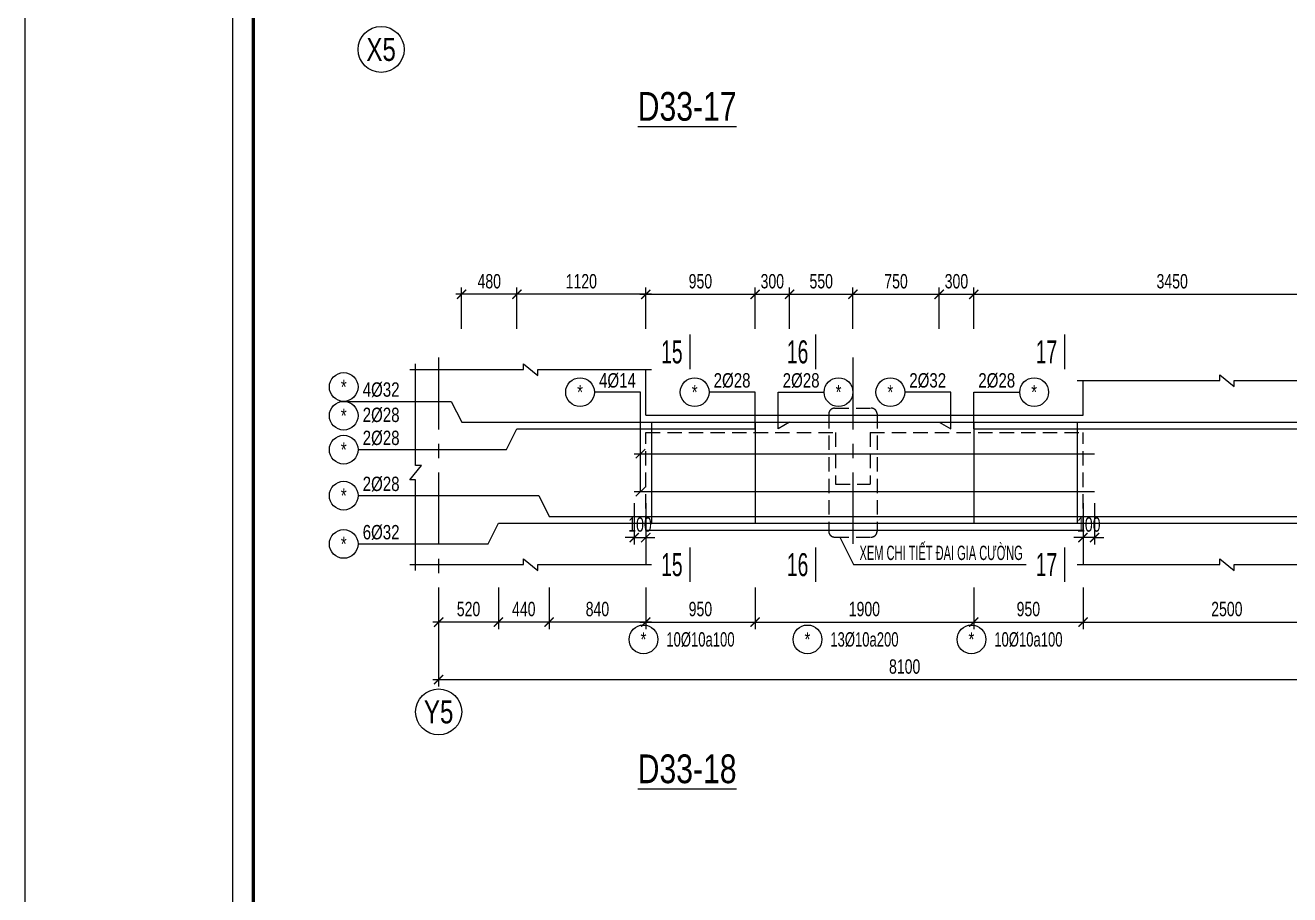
# Model space of a CAD drawing. Header units: millimetres. Extents: x -25284 to 100333, y 0 to 76881.
# Drawn here: x 0 to 10988, y 17869 to 25428 of the extents above; entities that cross this region are included whole.
import ezdxf
from ezdxf.enums import TextEntityAlignment as Align

# ---------------------------------------------------------------- set-up
doc = ezdxf.new("R2010")
doc.units = ezdxf.units.MM
doc.header["$LTSCALE"] = 500
doc.header["$MEASUREMENT"] = 0
doc.linetypes.add('CENTER', pattern=[2, 1.25, -0.25, 0.25, -0.25])
doc.linetypes.add('HIDDEN', pattern=[0.375, 0.25, -0.125])
for name, color, linetype in [('CDC-KHUNGTEN', 7, 'Continuous'), ('KCS_AXIS', 5, 'CENTER'), ('KCS_AXIS_SUB', 5, 'CENTER'), ('KCS_BORDER', 3, 'Continuous'), ('KCS_CHI', 1, 'Continuous'), ('KCS_DIM', 1, 'Continuous'), ('KCS_HIDDEN', 8, 'HIDDEN'), ('KCS_STEEL', 4, 'Continuous'), ('KCS_TEXT', 2, 'Continuous'), ('KCS_TEXT_TCK', 3, 'Continuous'), ('KCS_TEXT_TK', 2, 'Continuous'), ('KCS_TEXT_TMC', 4, 'Continuous')]:
    doc.layers.add(name, color=color, linetype=linetype)
doc.styles.add('KCS_BIGTEXT', font='arial.ttf', dxfattribs={"width": 0.75})
doc.styles.add('KCS_SMTEXT', font='arial.ttf', dxfattribs={"width": 0.7})
doc.dimstyles.new('KCS_DIM50', dxfattribs={"dimscale": 50, "dimtxt": 2.5, "dimasz": 1.6, "dimexe": 1.2, "dimexo": 0, "dimgap": 1, "dimtad": 1, "dimdec": 0, "dimzin": 0, "dimdsep": 46, "dimtxsty": 'KCS_SMTEXT', "dimblk": 'ARCHTICK', "dimcen": 0, "dimdle": 1, "dimclrd": 256, "dimclre": 256, "dimclrt": 2, "dimadec": 0, "dimazin": 0, "dimtfac": 1, "dimtdec": 0, "dimtix": 1, "dimtmove": 2, "dimatfit": 3, "dimfxl": 1, "dimtolj": 1, "dimtzin": 0, "dimarcsym": 0})

# ---------------------------------------------------------------- blocks, each defined once
blk = doc.blocks.new('_ArchTick')
at = {"color": 0, "linetype": 'ByBlock', "const_width": 0.15}
blk.add_lwpolyline([(-0.5, -0.5), (0.5, 0.5)], dxfattribs=at)
blk = doc.blocks.new('*D465')
at = {"layer": 'Defpoints', "color": 0, "transparency": 16777216}
for p in [(3592, 20539), (11692, 20539), (11692, 19739)]:
    blk.add_point(p, dxfattribs=at)
at = {"layer": 'KCS_DIM', "lineweight": -2, "transparency": 16777216}
for p, q in [((3592, 20539), (3592, 19679)), ((11692, 20539), (11692, 19679)), ((3542, 19739), (11742, 19739))]:
    blk.add_line(p, q, dxfattribs=at)
at = {"layer": 'KCS_DIM', "lineweight": -2, "transparency": 16777216, "xscale": 80, "yscale": 80, "zscale": 80, "rotation": 180}
blk.add_blockref('_ArchTick', (3592, 19739), dxfattribs=at)
at = {"layer": 'KCS_DIM', "lineweight": -2, "transparency": 16777216, "xscale": 80, "yscale": 80, "zscale": 80}
blk.add_blockref('_ArchTick', (11692, 19739), dxfattribs=at)
at = {"layer": 'KCS_DIM', "color": 2, "transparency": 16777216, "insert": (7642, 19852), "char_height": 125, "attachment_point": 5, "style": 'KCS_SMTEXT'}
blk.add_mtext('\\A1;8100', dxfattribs=at)
blk = doc.blocks.new('*D467')
at = {"layer": 'Defpoints', "color": 0, "transparency": 16777216}
for p in [(9192, 20539), (11692, 20539), (11692, 20239)]:
    blk.add_point(p, dxfattribs=at)
at = {"layer": 'KCS_DIM', "lineweight": -2, "transparency": 16777216}
for p, q in [((9192, 20539), (9192, 20179)), ((11692, 20539), (11692, 20179)), ((9142, 20239), (11742, 20239))]:
    blk.add_line(p, q, dxfattribs=at)
at = {"layer": 'KCS_DIM', "lineweight": -2, "transparency": 16777216, "xscale": 80, "yscale": 80, "zscale": 80, "rotation": 180}
blk.add_blockref('_ArchTick', (9192, 20239), dxfattribs=at)
at = {"layer": 'KCS_DIM', "lineweight": -2, "transparency": 16777216, "xscale": 80, "yscale": 80, "zscale": 80}
blk.add_blockref('_ArchTick', (11692, 20239), dxfattribs=at)
at = {"layer": 'KCS_DIM', "color": 2, "transparency": 16777216, "insert": (10442, 20352), "char_height": 125, "attachment_point": 5, "style": 'KCS_SMTEXT'}
blk.add_mtext('\\A1;2500', dxfattribs=at)
blk = doc.blocks.new('*D468')
at = {"layer": 'Defpoints', "color": 0, "transparency": 16777216}
for p in [(5292, 21274), (5392, 21274), (5392, 20974)]:
    blk.add_point(p, dxfattribs=at)
at = {"layer": 'KCS_DIM', "lineweight": -2, "transparency": 16777216}
for p, q in [((5292, 21274), (5292, 20914)), ((5392, 21274), (5392, 20914)), ((5292, 20974), (5212, 20974)), ((5292, 20974), (5392, 20974)), ((5392, 20974), (5472, 20974))]:
    blk.add_line(p, q, dxfattribs=at)
at = {"layer": 'KCS_DIM', "lineweight": -2, "transparency": 16777216, "xscale": 80, "yscale": 80, "zscale": 80}
blk.add_blockref('_ArchTick', (5292, 20974), dxfattribs=at)
at = {"layer": 'KCS_DIM', "lineweight": -2, "transparency": 16777216, "xscale": 80, "yscale": 80, "zscale": 80, "rotation": 180}
blk.add_blockref('_ArchTick', (5392, 20974), dxfattribs=at)
at = {"layer": 'KCS_DIM', "color": 2, "transparency": 16777216, "insert": (5342, 21087), "char_height": 125, "attachment_point": 5, "style": 'KCS_SMTEXT'}
blk.add_mtext('\\A1;100', dxfattribs=at)
blk = doc.blocks.new('*D469')
at = {"layer": 'Defpoints', "color": 0, "transparency": 16777216}
for p in [(9192, 21274), (9292, 21274), (9192, 20974)]:
    blk.add_point(p, dxfattribs=at)
at = {"layer": 'KCS_DIM', "lineweight": -2, "transparency": 16777216}
for p, q in [((9192, 21274), (9192, 20914)), ((9292, 21274), (9292, 20914)), ((9192, 20974), (9112, 20974)), ((9292, 20974), (9192, 20974)), ((9292, 20974), (9372, 20974))]:
    blk.add_line(p, q, dxfattribs=at)
at = {"layer": 'KCS_DIM', "lineweight": -2, "transparency": 16777216, "xscale": 80, "yscale": 80, "zscale": 80}
blk.add_blockref('_ArchTick', (9192, 20974), dxfattribs=at)
at = {"layer": 'KCS_DIM', "lineweight": -2, "transparency": 16777216, "xscale": 80, "yscale": 80, "zscale": 80, "rotation": 180}
blk.add_blockref('_ArchTick', (9292, 20974), dxfattribs=at)
at = {"layer": 'KCS_DIM', "color": 2, "transparency": 16777216, "insert": (9242, 21087), "char_height": 125, "attachment_point": 5, "style": 'KCS_SMTEXT'}
blk.add_mtext('\\A1;100', dxfattribs=at)
blk = doc.blocks.new('*D472')
at = {"layer": 'Defpoints', "color": 0, "transparency": 16777216}
for p in [(6342, 23089), (5392, 22789), (6342, 22789)]:
    blk.add_point(p, dxfattribs=at)
at = {"layer": 'KCS_DIM', "lineweight": -2, "transparency": 16777216}
for p, q in [((5342, 23089), (6392, 23089)), ((5392, 22789), (5392, 23149)), ((6342, 22789), (6342, 23149))]:
    blk.add_line(p, q, dxfattribs=at)
at = {"layer": 'KCS_DIM', "lineweight": -2, "transparency": 16777216, "xscale": 80, "yscale": 80, "zscale": 80, "rotation": 180}
blk.add_blockref('_ArchTick', (5392, 23089), dxfattribs=at)
at = {"layer": 'KCS_DIM', "lineweight": -2, "transparency": 16777216, "xscale": 80, "yscale": 80, "zscale": 80}
blk.add_blockref('_ArchTick', (6342, 23089), dxfattribs=at)
at = {"layer": 'KCS_DIM', "color": 2, "transparency": 16777216, "insert": (5867, 23202), "char_height": 125, "attachment_point": 5, "style": 'KCS_SMTEXT'}
blk.add_mtext('\\A1;950', dxfattribs=at)
blk = doc.blocks.new('*D473')
at = {"layer": 'Defpoints', "color": 0, "transparency": 16777216}
for p in [(6642, 23089), (6342, 22789), (6642, 22789)]:
    blk.add_point(p, dxfattribs=at)
at = {"layer": 'KCS_DIM', "lineweight": -2, "transparency": 16777216}
for p, q in [((6292, 23089), (6692, 23089)), ((6342, 22789), (6342, 23149)), ((6642, 22789), (6642, 23149))]:
    blk.add_line(p, q, dxfattribs=at)
at = {"layer": 'KCS_DIM', "lineweight": -2, "transparency": 16777216, "xscale": 80, "yscale": 80, "zscale": 80, "rotation": 180}
blk.add_blockref('_ArchTick', (6342, 23089), dxfattribs=at)
at = {"layer": 'KCS_DIM', "lineweight": -2, "transparency": 16777216, "xscale": 80, "yscale": 80, "zscale": 80}
blk.add_blockref('_ArchTick', (6642, 23089), dxfattribs=at)
at = {"layer": 'KCS_DIM', "color": 2, "transparency": 16777216, "insert": (6492, 23202), "char_height": 125, "attachment_point": 5, "style": 'KCS_SMTEXT'}
blk.add_mtext('\\A1;300', dxfattribs=at)
blk = doc.blocks.new('*D474')
at = {"layer": 'Defpoints', "color": 0, "transparency": 16777216}
for p in [(7192, 23089), (6642, 22789), (7192, 22789)]:
    blk.add_point(p, dxfattribs=at)
at = {"layer": 'KCS_DIM', "lineweight": -2, "transparency": 16777216}
for p, q in [((6592, 23089), (7242, 23089)), ((6642, 22789), (6642, 23149)), ((7192, 22789), (7192, 23149))]:
    blk.add_line(p, q, dxfattribs=at)
at = {"layer": 'KCS_DIM', "lineweight": -2, "transparency": 16777216, "xscale": 80, "yscale": 80, "zscale": 80, "rotation": 180}
blk.add_blockref('_ArchTick', (6642, 23089), dxfattribs=at)
at = {"layer": 'KCS_DIM', "lineweight": -2, "transparency": 16777216, "xscale": 80, "yscale": 80, "zscale": 80}
blk.add_blockref('_ArchTick', (7192, 23089), dxfattribs=at)
at = {"layer": 'KCS_DIM', "color": 2, "transparency": 16777216, "insert": (6917, 23202), "char_height": 125, "attachment_point": 5, "style": 'KCS_SMTEXT'}
blk.add_mtext('\\A1;550', dxfattribs=at)
blk = doc.blocks.new('*D475')
at = {"layer": 'Defpoints', "color": 0, "transparency": 16777216}
for p in [(7942, 23089), (7192, 22789), (7942, 22789)]:
    blk.add_point(p, dxfattribs=at)
at = {"layer": 'KCS_DIM', "lineweight": -2, "transparency": 16777216}
for p, q in [((7142, 23089), (7992, 23089)), ((7192, 22789), (7192, 23149)), ((7942, 22789), (7942, 23149))]:
    blk.add_line(p, q, dxfattribs=at)
at = {"layer": 'KCS_DIM', "lineweight": -2, "transparency": 16777216, "xscale": 80, "yscale": 80, "zscale": 80, "rotation": 180}
blk.add_blockref('_ArchTick', (7192, 23089), dxfattribs=at)
at = {"layer": 'KCS_DIM', "lineweight": -2, "transparency": 16777216, "xscale": 80, "yscale": 80, "zscale": 80}
blk.add_blockref('_ArchTick', (7942, 23089), dxfattribs=at)
at = {"layer": 'KCS_DIM', "color": 2, "transparency": 16777216, "insert": (7567, 23202), "char_height": 125, "attachment_point": 5, "style": 'KCS_SMTEXT'}
blk.add_mtext('\\A1;750', dxfattribs=at)
blk = doc.blocks.new('*D476')
at = {"layer": 'Defpoints', "color": 0, "transparency": 16777216}
for p in [(8242, 23089), (7942, 22789), (8242, 22789)]:
    blk.add_point(p, dxfattribs=at)
at = {"layer": 'KCS_DIM', "lineweight": -2, "transparency": 16777216}
for p, q in [((7892, 23089), (8292, 23089)), ((7942, 22789), (7942, 23149)), ((8242, 22789), (8242, 23149))]:
    blk.add_line(p, q, dxfattribs=at)
at = {"layer": 'KCS_DIM', "lineweight": -2, "transparency": 16777216, "xscale": 80, "yscale": 80, "zscale": 80, "rotation": 180}
blk.add_blockref('_ArchTick', (7942, 23089), dxfattribs=at)
at = {"layer": 'KCS_DIM', "lineweight": -2, "transparency": 16777216, "xscale": 80, "yscale": 80, "zscale": 80}
blk.add_blockref('_ArchTick', (8242, 23089), dxfattribs=at)
at = {"layer": 'KCS_DIM', "color": 2, "transparency": 16777216, "insert": (8092, 23202), "char_height": 125, "attachment_point": 5, "style": 'KCS_SMTEXT'}
blk.add_mtext('\\A1;300', dxfattribs=at)
blk = doc.blocks.new('*D477')
at = {"layer": 'Defpoints', "color": 0, "transparency": 16777216}
for p in [(11692, 23089), (8242, 22789), (11692, 22789)]:
    blk.add_point(p, dxfattribs=at)
at = {"layer": 'KCS_DIM', "lineweight": -2, "transparency": 16777216}
for p, q in [((8192, 23089), (11742, 23089)), ((8242, 22789), (8242, 23149)), ((11692, 22789), (11692, 23149))]:
    blk.add_line(p, q, dxfattribs=at)
at = {"layer": 'KCS_DIM', "lineweight": -2, "transparency": 16777216, "xscale": 80, "yscale": 80, "zscale": 80, "rotation": 180}
blk.add_blockref('_ArchTick', (8242, 23089), dxfattribs=at)
at = {"layer": 'KCS_DIM', "lineweight": -2, "transparency": 16777216, "xscale": 80, "yscale": 80, "zscale": 80}
blk.add_blockref('_ArchTick', (11692, 23089), dxfattribs=at)
at = {"layer": 'KCS_DIM', "color": 2, "transparency": 16777216, "insert": (9967, 23202), "char_height": 125, "attachment_point": 5, "style": 'KCS_SMTEXT'}
blk.add_mtext('\\A1;3450', dxfattribs=at)
blk = doc.blocks.new('*D484')
at = {"layer": 'Defpoints', "color": 0, "transparency": 16777216}
for p in [(5392, 20539), (6342, 20539), (6342, 20239)]:
    blk.add_point(p, dxfattribs=at)
at = {"layer": 'KCS_DIM', "lineweight": -2, "transparency": 16777216}
for p, q in [((5392, 20539), (5392, 20179)), ((6342, 20539), (6342, 20179)), ((5342, 20239), (6392, 20239))]:
    blk.add_line(p, q, dxfattribs=at)
at = {"layer": 'KCS_DIM', "lineweight": -2, "transparency": 16777216, "xscale": 80, "yscale": 80, "zscale": 80, "rotation": 180}
blk.add_blockref('_ArchTick', (5392, 20239), dxfattribs=at)
at = {"layer": 'KCS_DIM', "lineweight": -2, "transparency": 16777216, "xscale": 80, "yscale": 80, "zscale": 80}
blk.add_blockref('_ArchTick', (6342, 20239), dxfattribs=at)
at = {"layer": 'KCS_DIM', "color": 2, "transparency": 16777216, "insert": (5867, 20352), "char_height": 125, "attachment_point": 5, "style": 'KCS_SMTEXT'}
blk.add_mtext('\\A1;950', dxfattribs=at)
blk = doc.blocks.new('*D485')
at = {"layer": 'Defpoints', "color": 0, "transparency": 16777216}
for p in [(6342, 20539), (8242, 20539), (8242, 20239)]:
    blk.add_point(p, dxfattribs=at)
at = {"layer": 'KCS_DIM', "lineweight": -2, "transparency": 16777216}
for p, q in [((6342, 20539), (6342, 20179)), ((8242, 20539), (8242, 20179)), ((6292, 20239), (8292, 20239))]:
    blk.add_line(p, q, dxfattribs=at)
at = {"layer": 'KCS_DIM', "lineweight": -2, "transparency": 16777216, "xscale": 80, "yscale": 80, "zscale": 80, "rotation": 180}
blk.add_blockref('_ArchTick', (6342, 20239), dxfattribs=at)
at = {"layer": 'KCS_DIM', "lineweight": -2, "transparency": 16777216, "xscale": 80, "yscale": 80, "zscale": 80}
blk.add_blockref('_ArchTick', (8242, 20239), dxfattribs=at)
at = {"layer": 'KCS_DIM', "color": 2, "transparency": 16777216, "insert": (7292, 20352), "char_height": 125, "attachment_point": 5, "style": 'KCS_SMTEXT'}
blk.add_mtext('\\A1;1900', dxfattribs=at)
blk = doc.blocks.new('*D486')
at = {"layer": 'Defpoints', "color": 0, "transparency": 16777216}
for p in [(8242, 20539), (9192, 20539), (9192, 20239)]:
    blk.add_point(p, dxfattribs=at)
at = {"layer": 'KCS_DIM', "lineweight": -2, "transparency": 16777216}
for p, q in [((8242, 20539), (8242, 20179)), ((9192, 20539), (9192, 20179)), ((8192, 20239), (9242, 20239))]:
    blk.add_line(p, q, dxfattribs=at)
at = {"layer": 'KCS_DIM', "lineweight": -2, "transparency": 16777216, "xscale": 80, "yscale": 80, "zscale": 80, "rotation": 180}
blk.add_blockref('_ArchTick', (8242, 20239), dxfattribs=at)
at = {"layer": 'KCS_DIM', "lineweight": -2, "transparency": 16777216, "xscale": 80, "yscale": 80, "zscale": 80}
blk.add_blockref('_ArchTick', (9192, 20239), dxfattribs=at)
at = {"layer": 'KCS_DIM', "color": 2, "transparency": 16777216, "insert": (8717, 20352), "char_height": 125, "attachment_point": 5, "style": 'KCS_SMTEXT'}
blk.add_mtext('\\A1;950', dxfattribs=at)
blk = doc.blocks.new('*D646')
at = {"layer": 'Defpoints', "color": 0, "transparency": 16777216}
for p in [(4552, 20539), (5392, 20539), (4552, 20239)]:
    blk.add_point(p, dxfattribs=at)
at = {"layer": 'KCS_DIM', "lineweight": -2, "transparency": 16777216}
for p, q in [((4552, 20539), (4552, 20179)), ((5392, 20539), (5392, 20179)), ((5442, 20239), (4502, 20239))]:
    blk.add_line(p, q, dxfattribs=at)
at = {"layer": 'KCS_DIM', "lineweight": -2, "transparency": 16777216, "xscale": 80, "yscale": 80, "zscale": 80, "rotation": 180}
blk.add_blockref('_ArchTick', (4552, 20239), dxfattribs=at)
at = {"layer": 'KCS_DIM', "lineweight": -2, "transparency": 16777216, "xscale": 80, "yscale": 80, "zscale": 80}
blk.add_blockref('_ArchTick', (5392, 20239), dxfattribs=at)
at = {"layer": 'KCS_DIM', "color": 2, "transparency": 16777216, "insert": (4972, 20352), "char_height": 125, "attachment_point": 5, "style": 'KCS_SMTEXT'}
blk.add_mtext('\\A1;840', dxfattribs=at)
blk = doc.blocks.new('*D647')
at = {"layer": 'Defpoints', "color": 0, "transparency": 16777216}
for p in [(4112, 20539), (4552, 20539), (4112, 20239)]:
    blk.add_point(p, dxfattribs=at)
at = {"layer": 'KCS_DIM', "lineweight": -2, "transparency": 16777216}
for p, q in [((4112, 20539), (4112, 20179)), ((4552, 20539), (4552, 20179)), ((4602, 20239), (4062, 20239))]:
    blk.add_line(p, q, dxfattribs=at)
at = {"layer": 'KCS_DIM', "lineweight": -2, "transparency": 16777216, "xscale": 80, "yscale": 80, "zscale": 80, "rotation": 180}
blk.add_blockref('_ArchTick', (4112, 20239), dxfattribs=at)
at = {"layer": 'KCS_DIM', "lineweight": -2, "transparency": 16777216, "xscale": 80, "yscale": 80, "zscale": 80}
blk.add_blockref('_ArchTick', (4552, 20239), dxfattribs=at)
at = {"layer": 'KCS_DIM', "color": 2, "transparency": 16777216, "insert": (4332, 20352), "char_height": 125, "attachment_point": 5, "style": 'KCS_SMTEXT'}
blk.add_mtext('\\A1;440', dxfattribs=at)
blk = doc.blocks.new('*D648')
at = {"layer": 'Defpoints', "color": 0, "transparency": 16777216}
for p in [(3592, 20539), (4112, 20539), (3592, 20239)]:
    blk.add_point(p, dxfattribs=at)
at = {"layer": 'KCS_DIM', "lineweight": -2, "transparency": 16777216}
for p, q in [((3592, 20539), (3592, 20179)), ((4112, 20539), (4112, 20179)), ((4162, 20239), (3542, 20239))]:
    blk.add_line(p, q, dxfattribs=at)
at = {"layer": 'KCS_DIM', "lineweight": -2, "transparency": 16777216, "xscale": 80, "yscale": 80, "zscale": 80, "rotation": 180}
blk.add_blockref('_ArchTick', (3592, 20239), dxfattribs=at)
at = {"layer": 'KCS_DIM', "lineweight": -2, "transparency": 16777216, "xscale": 80, "yscale": 80, "zscale": 80}
blk.add_blockref('_ArchTick', (4112, 20239), dxfattribs=at)
at = {"layer": 'KCS_DIM', "color": 2, "transparency": 16777216, "insert": (3852, 20352), "char_height": 125, "attachment_point": 5, "style": 'KCS_SMTEXT'}
blk.add_mtext('\\A1;520', dxfattribs=at)
blk = doc.blocks.new('*D649')
at = {"layer": 'Defpoints', "color": 0, "transparency": 16777216}
for p in [(4272, 23089), (4272, 22789), (5392, 22789)]:
    blk.add_point(p, dxfattribs=at)
at = {"layer": 'KCS_DIM', "lineweight": -2, "transparency": 16777216}
for p, q in [((5442, 23089), (4222, 23089)), ((4272, 22789), (4272, 23149)), ((5392, 22789), (5392, 23149))]:
    blk.add_line(p, q, dxfattribs=at)
at = {"layer": 'KCS_DIM', "lineweight": -2, "transparency": 16777216, "xscale": 80, "yscale": 80, "zscale": 80, "rotation": 180}
blk.add_blockref('_ArchTick', (4272, 23089), dxfattribs=at)
at = {"layer": 'KCS_DIM', "lineweight": -2, "transparency": 16777216, "xscale": 80, "yscale": 80, "zscale": 80}
blk.add_blockref('_ArchTick', (5392, 23089), dxfattribs=at)
at = {"layer": 'KCS_DIM', "color": 2, "transparency": 16777216, "insert": (4832, 23202), "char_height": 125, "attachment_point": 5, "style": 'KCS_SMTEXT'}
blk.add_mtext('\\A1;1120', dxfattribs=at)
blk = doc.blocks.new('*D650')
at = {"layer": 'Defpoints', "color": 0, "transparency": 16777216}
for p in [(3792, 23089), (3792, 22789), (4272, 22789)]:
    blk.add_point(p, dxfattribs=at)
at = {"layer": 'KCS_DIM', "lineweight": -2, "transparency": 16777216}
for p, q in [((4322, 23089), (3742, 23089)), ((3792, 22789), (3792, 23149)), ((4272, 22789), (4272, 23149))]:
    blk.add_line(p, q, dxfattribs=at)
at = {"layer": 'KCS_DIM', "lineweight": -2, "transparency": 16777216, "xscale": 80, "yscale": 80, "zscale": 80, "rotation": 180}
blk.add_blockref('_ArchTick', (3792, 23089), dxfattribs=at)
at = {"layer": 'KCS_DIM', "lineweight": -2, "transparency": 16777216, "xscale": 80, "yscale": 80, "zscale": 80}
blk.add_blockref('_ArchTick', (4272, 23089), dxfattribs=at)
at = {"layer": 'KCS_DIM', "color": 2, "transparency": 16777216, "insert": (4032, 23202), "char_height": 125, "attachment_point": 5, "style": 'KCS_SMTEXT'}
blk.add_mtext('\\A1;480', dxfattribs=at)
blk = doc.blocks.new('Khung tên chuẩn')
at = {"layer": 'CDC-KHUNGTEN', "color": 8}
blk.add_lwpolyline([(75096, 1100), (83000, 1100), (83000, 58300), (3000, 58300), (3000, 1100), (75096, 1100)], dxfattribs=at)
at = {"layer": 'CDC-KHUNGTEN', "color": 255, "lineweight": 60}
blk.add_lwpolyline([(74900, 1400), (74900, 58000), (3300, 58000), (3300, 1400), (74900, 1400)], close=True, dxfattribs=at)
at = {"layer": 'Defpoints', "color": 1, "ltscale": 0.2}
blk.add_lwpolyline([(0, 0), (0, 59400), (84100, 59400), (84100, 0), (0, 0)], close=True, dxfattribs=at)

msp = doc.modelspace()

# ---------------------------------------------------------------- linework, layer by layer
at = {"layer": 'KCS_AXIS'}
msp.add_line((3592.3, 22538.6), (3592.3, 20538.6), dxfattribs=at)
at = {"layer": 'KCS_AXIS_SUB'}
msp.add_line((7192.3, 22538.6), (7192.3, 20918.6), dxfattribs=at)
at = {"layer": 'KCS_BORDER'}
for p, q in [((5392.3, 22038.6), (5392.3, 22434.6)), ((9192.3, 22038.6), (9192.3, 22338.6)), ((5392.3, 22038.6), (9192.3, 22038.6)), ((5392.3, 21038.6), (9192.3, 21038.6)), ((5392.3, 21038.6), (5392.3, 20738.6)), ((9192.3, 21038.6), (9192.3, 20738.6))]:
    msp.add_line(p, q, dxfattribs=at)
at = {"layer": 'KCS_BORDER', "color": 1}
for points in [[(3342.3, 22434.6), (4329.8, 22434.6), (4329.8, 22484.6), (4454.8, 22384.6), (4454.8, 22434.6), (5442.3, 22434.6)], [(3392.3, 20688.6), (3392.3, 21476.1), (3342.3, 21476.1), (3442.3, 21601.1), (3392.3, 21601.1), (3392.3, 22484.6)], [(9142.3, 22338.6), (10379.8, 22338.6), (10379.8, 22388.6), (10504.8, 22288.6), (10504.8, 22338.6), (11742.3, 22338.6)], [(3342.3, 20738.6), (4329.8, 20738.6), (4329.8, 20788.6), (4454.8, 20688.6), (4454.8, 20738.6), (5442.3, 20738.6)], [(9142.3, 20738.6), (10379.8, 20738.6), (10379.8, 20788.6), (10504.8, 20688.6), (10504.8, 20738.6), (11742.3, 20738.6)]]:
    msp.add_lwpolyline(points, dxfattribs=at)
at = {"layer": 'KCS_CHI'}
for p, q in [((5346.1, 22238.6), (4946.1, 22238.6)), ((5346.1, 21373.6), (5346.1, 22238.6)), ((6342.3, 22238.6), (5942.3, 22238.6)), ((6342.3, 21918.6), (6342.3, 22238.6)), ((6542.3, 22238.6), (6942.3, 22238.6)), ((6542.3, 21918.6), (6542.3, 22238.6)), ((8042.3, 22238.6), (7642.3, 22238.6)), ((8042.3, 21918.6), (8042.3, 22238.6)), ((8242.3, 22238.6), (8642.3, 22238.6)), ((8242.3, 21918.6), (8242.3, 22238.6)), ((2767.3, 22158.6), (3702.3, 22158.6)), ((3702.3, 22158.6), (3792.3, 21978.6)), ((4182.3, 21738.6), (4272.3, 21918.6)), ((2892.3, 21738.6), (4182.3, 21738.6)), ((2892.3, 21338.6), (4462.3, 21338.6)), ((4462.3, 21338.6), (4552.3, 21158.6)), ((4022.3, 20918.6), (4112.3, 21098.6)), ((2892.3, 20918.6), (4022.3, 20918.6))]:
    msp.add_line(p, q, dxfattribs=at)
at = {"layer": 'KCS_CHI', "color": 3}
for p, q in [((5306.1, 21663.6), (5386.1, 21743.6)), ((5306.1, 21333.6), (5386.1, 21413.6))]:
    msp.add_line(p, q, dxfattribs=at)
at = {"layer": 'KCS_CHI'}
msp.add_lwpolyline([(7078.8, 20978.6), (7198.8, 20738.6), (8698.8, 20738.6)], dxfattribs=at)
for centre in [(3092.3, 25218.3), (3592.3, 19458.6)]:
    msp.add_circle(centre, 200, dxfattribs=at)
at = {"layer": 'KCS_HIDDEN'}
for p, q in [((7032.3, 22098.6), (7352.3, 22098.6)), ((6982.3, 22048.6), (6982.3, 21028.6)), ((7402.3, 22048.6), (7402.3, 21028.6)), ((5392.3, 21888.6), (7042.3, 21888.6)), ((5392.3, 21038.6), (5392.3, 21888.6)), ((7042.3, 21888.6), (7042.3, 21438.6)), ((7342.3, 21888.6), (7342.3, 21438.6)), ((7342.3, 21888.6), (9192.3, 21888.6)), ((9192.3, 21038.6), (9192.3, 21888.6)), ((7042.3, 21438.6), (7342.3, 21438.6)), ((7032.3, 20978.6), (7352.3, 20978.6))]:
    msp.add_line(p, q, dxfattribs=at)
for centre, start, end in [((7032.3, 22048.6), 90, 180), ((7352.3, 22048.6), 0, 90), ((7032.3, 21028.6), 180, 270), ((7352.3, 21028.6), 270, 0)]:
    msp.add_arc(centre, 50, start, end, dxfattribs=at)
at = {"layer": 'KCS_STEEL'}
for p, q in [((3792.3, 21978.6), (18892.3, 21978.6)), ((3792.3, 21978.6), (6642.3, 21978.6)), ((5442.3, 21978.6), (5442.3, 21098.6)), ((6342.3, 21978.6), (6342.3, 21098.6)), ((6642.3, 21978.6), (6542.3, 21918.6)), ((7942.3, 21978.6), (13542.3, 21978.6)), ((7942.3, 21978.6), (8042.3, 21918.6)), ((8242.3, 21978.6), (8242.3, 21098.6)), ((9142.3, 21978.6), (9142.3, 21098.6)), ((4272.3, 21918.6), (6342.3, 21918.6)), ((8242.3, 21918.6), (13092.3, 21918.6)), ((5292.3, 21703.6), (9292.3, 21703.6)), ((5292.3, 21373.6), (9292.3, 21373.6)), ((4112.3, 21098.6), (18572.3, 21098.6)), ((4552.3, 21158.6), (18132.3, 21158.6))]:
    msp.add_line(p, q, dxfattribs=at)
at = {"layer": 'KCS_TEXT_TK', "color": 1}
for centre in [(2767.3, 22283.6), (4821.1, 22238.6), (5817.3, 22238.6), (7067.3, 22238.6), (7517.3, 22238.6), (8767.3, 22238.6), (2767.3, 22033.6), (2767.3, 21738.6), (2767.3, 21338.6), (2767.3, 20918.6), (5372.3, 20088.6), (6797.3, 20088.6), (8222.3, 20088.6)]:
    msp.add_circle(centre, 125, dxfattribs=at)
at = {"layer": 'KCS_TEXT_TMC'}
for p, q in [((5778.9, 22438.6), (5778.9, 22738.6)), ((6871.4, 22438.6), (6871.4, 22738.6)), ((9033.9, 22438.6), (9033.9, 22738.6)), ((5778.9, 20588.6), (5778.9, 20888.6)), ((6871.4, 20588.6), (6871.4, 20888.6)), ((9033.9, 20588.6), (9033.9, 20888.6))]:
    msp.add_line(p, q, dxfattribs=at)

# ---------------------------------------------------------------- block references
at = {"xscale": 0.6000000003099577, "yscale": 0.6000000003099577, "zscale": 0.6000000003099577}
msp.add_blockref('Khung tên chuẩn', (0, 0), dxfattribs=at)

# ---------------------------------------------------------------- texts
at = {"layer": 'KCS_TEXT', "color": 4, "style": 'KCS_BIGTEXT', "width": 0.75}
for s, p in [('X5', (3092.3, 25218.3)), ('Y5', (3592.3, 19458.6))]:
    msp.add_text(s, height=200, dxfattribs=at).set_placement(p, align=Align.MIDDLE_CENTER)
at = {"layer": 'KCS_TEXT', "style": 'KCS_SMTEXT'}
for s, width, p in [('4%%c32', 0.75, (3092.3, 22198.6)), ('4%%c14', 0.75, (5146.1, 22278.6)), ('2%%c28', 0.75, (6142.3, 22278.6)), ('2%%c28', 0.75, (6742.3, 22278.6)), ('2%%c32', 0.75, (7842.3, 22278.6)), ('2%%c28', 0.75, (8442.3, 22278.6)), ('2%%c28', 0.75, (3092.3, 21978.6)), ('2%%c28', 0.75, (3092.3, 21778.6)), ('2%%c28', 0.75, (3092.3, 21378.6)), ('6%%c32', 0.75, (3092.3, 20958.6)), ('10%%C10a100', 0.65, (5867.3, 20026.1)), ('13%%C10a200', 0.65, (7292.3, 20026.1)), ('10%%C10a100', 0.65, (8717.3, 20026.1))]:
    msp.add_text(s, height=125, dxfattribs=dict(at, width=width)).set_placement(p, align=Align.CENTER)
at = {"layer": 'KCS_TEXT', "style": 'KCS_SMTEXT', "width": 0.55}
msp.add_text('XEM CHI TIẾT ĐAI GIA CƯỜNG', height=125, dxfattribs=at).set_placement((7249.8, 20778.6))
at = {"layer": 'KCS_TEXT_TCK', "color": 4, "style": 'KCS_BIGTEXT', "width": 0.75}
for s, p in [('%%uD33-17', (5322.1, 24598.3)), ('%%uD33-18', (5322.1, 18838.6))]:
    msp.add_text(s, height=250, dxfattribs=at).set_placement(p)
at = {"layer": 'KCS_TEXT_TK', "style": 'KCS_SMTEXT', "width": 0.75}
for p in [(2767.3, 22283.6), (4821.1, 22238.6), (5817.3, 22238.6), (7067.3, 22238.6), (7517.3, 22238.6), (8767.3, 22238.6), (2767.3, 22033.6), (2767.3, 21738.6), (2767.3, 21338.6), (2767.3, 20918.6), (5372.3, 20088.6), (6797.3, 20088.6), (8222.3, 20088.6)]:
    msp.add_text('*', height=125, dxfattribs=at).set_placement(p, align=Align.MIDDLE_CENTER)
at = {"layer": 'KCS_TEXT_TMC', "style": 'KCS_BIGTEXT', "width": 0.6}
for s, p in [('15', (5712.3, 22488.6)), ('16', (6804.8, 22488.6)), ('17', (8967.3, 22488.6)), ('15', (5712.3, 20638.6)), ('16', (6804.8, 20638.6)), ('17', (8967.3, 20638.6))]:
    msp.add_text(s, height=200, dxfattribs=at).set_placement(p, align=Align.RIGHT)

# ---------------------------------------------------------------- dimensions: what is measured, and where the dimension line sits
at = {"layer": 'KCS_DIM'}
for base, p1, p2, picture, middle in [((3792.3, 23088.6), (4272.3, 22788.6), (3792.3, 22788.6), '*D650', (4032.3, 23202.4)), ((4272.3, 23088.6), (5392.3, 22788.6), (4272.3, 22788.6), '*D649', (4832.3, 23202.4)), ((6342.3, 23088.6), (5392.3, 22788.6), (6342.3, 22788.6), '*D472', (5867.3, 23202.4)), ((6642.3, 23088.6), (6342.3, 22788.6), (6642.3, 22788.6), '*D473', (6492.3, 23202.5)), ((7192.3, 23088.6), (6642.3, 22788.6), (7192.3, 22788.6), '*D474', (6917.3, 23202.4)), ((7942.3, 23088.6), (7192.3, 22788.6), (7942.3, 22788.6), '*D475', (7567.3, 23202.4)), ((8242.3, 23088.6), (7942.3, 22788.6), (8242.3, 22788.6), '*D476', (8092.3, 23202.5)), ((11692.3, 23088.6), (8242.3, 22788.6), (11692.3, 22788.6), '*D477', (9967.3, 23202.5)), ((5392.3, 20973.6), (5292.3, 21273.6), (5392.3, 21273.6), '*D468', (5342.3, 21087.4)), ((9192.3, 20973.6), (9292.3, 21273.6), (9192.3, 21273.6), '*D469', (9242.3, 21087.4)), ((11692.3, 19738.6), (3592.3, 20538.6), (11692.3, 20538.6), '*D465', (7642.3, 19852.4)), ((3592.3, 20238.6), (4112.3, 20538.6), (3592.3, 20538.6), '*D648', (3852.3, 20352.4)), ((4112.3, 20238.6), (4552.3, 20538.6), (4112.3, 20538.6), '*D647', (4332.3, 20352.4)), ((4552.3, 20238.6), (5392.3, 20538.6), (4552.3, 20538.6), '*D646', (4972.3, 20352.4)), ((6342.3, 20238.6), (5392.3, 20538.6), (6342.3, 20538.6), '*D484', (5867.3, 20352.4)), ((8242.3, 20238.6), (6342.3, 20538.6), (8242.3, 20538.6), '*D485', (7292.3, 20352.4)), ((9192.3, 20238.6), (8242.3, 20538.6), (9192.3, 20538.6), '*D486', (8717.3, 20352.4)), ((11692.3, 20238.6), (9192.3, 20538.6), (11692.3, 20538.6), '*D467', (10442.3, 20352.4))]:
    dim = msp.add_linear_dim(base=base, p1=p1, p2=p2, dimstyle='KCS_DIM50', dxfattribs=at)
    dim.commit()
    dim.dimension.update_dxf_attribs({"geometry": picture, "text_midpoint": middle})

doc.saveas('drawing.dxf')
